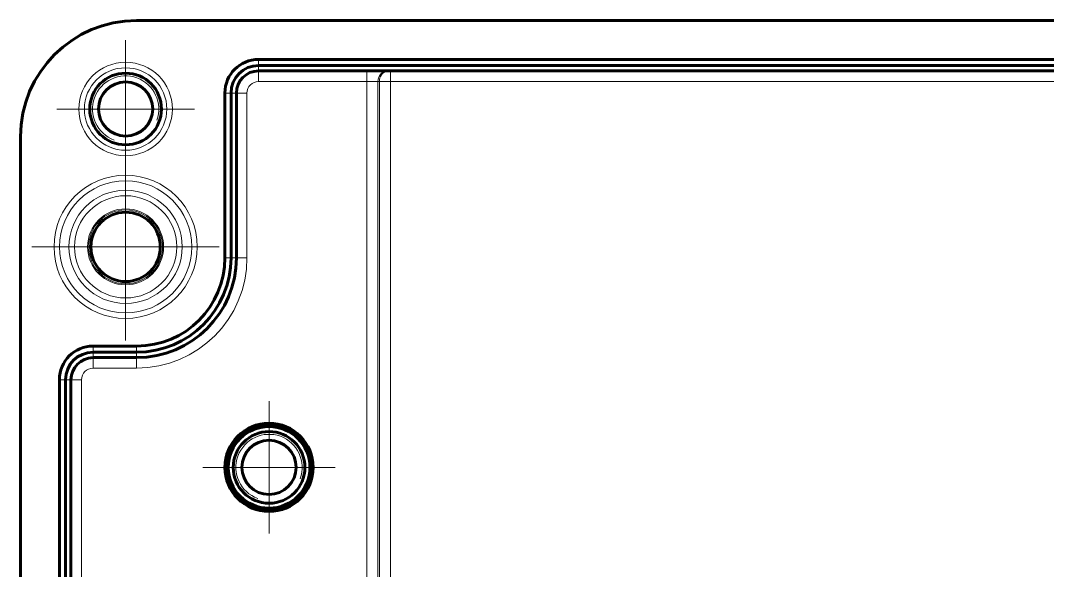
# Model space of a CAD drawing. Header units: millimetres. Extents: x -87 to 220, y -87 to 107.
# Drawn here: x 156 to 193.23, y 12.26 to 32.21 of the extents above; entities that cross this region are included whole.
import ezdxf

# ---------------------------------------------------------------- set-up
doc = ezdxf.new("R2010")
doc.units = ezdxf.units.MM
for name, pattern in [('K5LT_AXLED', [26.227272, 21.727272, -1.5, 1.5, -1.5]), ('K5LT_BASIC', [0]), ('K5LT_THIN', [0])]:
    doc.linetypes.add(name, pattern=pattern)
doc.layers.add('Системный слой', color=7, linetype='Continuous')

# ---------------------------------------------------------------- blocks, each defined once
blk = doc.blocks.new('VP.161610_withoutcapside')
at = {"layer": 'Системный слой', "color": 150, "linetype": 'K5LT_BASIC', "lineweight": 60, "true_color": 0x0080ff}
for p, q in [((-70, 80.524), (70, 80.524)), ((-58.95, 77), (58.95, 77)), ((-58.95, 76.448), (58.95, 76.448)), ((-58.95, 75.955), (58.95, 75.955)), ((-62, 59), (-62, 73.95)), ((-61.448, 59), (-61.448, 73.95)), ((-60.955, 59), (-60.955, 73.95)), ((-80.524, -70), (-80.524, 70)), ((-73.95, 51), (-70, 51)), ((-73.95, 50.448), (-70, 50.448)), ((-73.95, 49.955), (-70, 49.955)), ((-77, -47.95), (-77, 47.95)), ((-76.448, -47.95), (-76.448, 47.95)), ((-75.955, -47.95), (-75.955, 47.95))]:
    blk.add_line(p, q, dxfattribs=at)
at = {"layer": 'Системный слой', "color": 30, "linetype": 'K5LT_AXLED', "lineweight": 18, "true_color": 0xff8000}
for p, q in [((-71, 72.5), (-71, 78.737)), ((-71, 72.5), (-77.237, 72.5)), ((-71, 72.5), (-64.763, 72.5)), ((-71, 72.5), (-71, 66.263)), ((-71, 60), (-71, 68.491)), ((-71, 60), (-79.491, 60)), ((-71, 60), (-62.509, 60)), ((-71, 60), (-71, 51.509)), ((-58, 40), (-58, 46)), ((-58, 40), (-64, 40)), ((-58, 40), (-52, 40)), ((-58, 40), (-58, 34))]:
    blk.add_line(p, q, dxfattribs=at)
at = {"layer": 'Системный слой', "color": 7, "linetype": 'K5LT_THIN', "lineweight": 18}
for p, q in [((-58.95, 77), (-58.95, 76.954)), ((58.95, 76.954), (-58.95, 76.954)), ((-58.95, 76.954), (-58.95, 76.448)), ((-58.95, 75.955), (-58.95, 76.448)), ((-58.95, 75.955), (-58.95, 75)), ((-49.133, 75.955), (-49.133, 75)), ((-47.001, 75.955), (-47.001, 75)), ((-58.95, 75), (-49.133, 75)), ((-49.133, 75), (-48.133, 75)), ((-49.133, -75), (-49.133, 75)), ((-48.133, -75), (-48.133, 75)), ((-48.133, 75), (-48.001, 75)), ((-48.001, 75), (-47.001, 75)), ((-48.001, -75), (-48.001, 75)), ((-47.001, -75), (-47.001, 75)), ((47.001, 75), (-47.001, 75)), ((-62, 73.95), (-61.954, 73.95)), ((-61.954, 73.95), (-61.448, 73.95)), ((-61.954, 73.95), (-61.954, 59)), ((-60.955, 73.95), (-61.448, 73.95)), ((-60.955, 73.95), (-60, 73.95)), ((-60, 59), (-60, 73.95)), ((-62, 59), (-61.954, 59)), ((-61.954, 59), (-61.448, 59)), ((-60.955, 59), (-61.448, 59)), ((-60.955, 59), (-60, 59)), ((-73.95, 51), (-73.95, 50.954)), ((-73.95, 50.954), (-73.95, 50.448)), ((-70, 50.954), (-73.95, 50.954)), ((-73.95, 49.955), (-73.95, 50.448)), ((-70, 51), (-70, 50.954)), ((-70, 50.954), (-70, 50.448)), ((-70, 49.955), (-70, 50.448)), ((-73.95, 49.955), (-73.95, 49)), ((-70, 49.955), (-70, 49)), ((-73.95, 49), (-70, 49)), ((-77, 47.95), (-76.954, 47.95)), ((-76.954, 47.95), (-76.448, 47.95)), ((-76.954, 47.95), (-76.954, -47.95)), ((-75.955, 47.95), (-76.448, 47.95)), ((-75.955, 47.95), (-75, 47.95)), ((-75, -47.95), (-75, 47.95))]:
    blk.add_line(p, q, dxfattribs=at)
for centre, radius in [((-71, 72.5), 4.237), ((-71, 72.5), 3.737), ((-71, 60), 6.491), ((-71, 60), 5.991), ((-71, 60), 5.136), ((-71, 60), 4.636), ((-71, 60), 3.447), ((-71, 60), 3.347)]:
    blk.add_circle(centre, radius, dxfattribs=at)
at = {"layer": 'Системный слой', "color": 150, "linetype": 'K5LT_BASIC', "lineweight": 60, "true_color": 0x0080ff}
for centre, radius in [((-71, 72.5), 3.25), ((-71, 72.5), 2.459), ((-58, 40), 4), ((-58, 40), 3.9), ((-58, 40), 3.7), ((-58, 40), 3.25), ((-58, 40), 2.459)]:
    blk.add_circle(centre, radius, dxfattribs=at)
for centre, radius, start, end in [((-70, 70), 10.524, 90, 180), ((-58.95, 73.95), 3.05, 90, 180), ((-58.95, 73.95), 2.498, 90, 180), ((-58.95, 73.95), 2.005, 90, 180), ((-71, 60), 3.144, 0, 270), ((-71, 60), 3.144, 270, 0), ((-70, 59), 8, 270, 0), ((-70, 59), 8.552, 270, 0), ((-70, 59), 9.045, 270, 0), ((-73.95, 47.95), 3.05, 90, 180), ((-73.95, 47.95), 2.498, 90, 180), ((-73.95, 47.95), 2.005, 90, 180)]:
    blk.add_arc(centre, radius, start, end, dxfattribs=at)
at = {"layer": 'Системный слой', "color": 7, "linetype": 'K5LT_THIN', "lineweight": 18}
for centre, radius, start, end in [((-58.95, 73.95), 3.004, 90, 180), ((-71, 72.5), 3, 340, 250), ((-58.95, 73.95), 1.05, 90, 180), ((-70, 59), 8.046, 270, 0), ((-70, 59), 10, 270, 0), ((-73.95, 47.95), 3.004, 90, 180), ((-73.95, 47.95), 1.05, 90, 180), ((-58, 40), 3, 340, 250)]:
    blk.add_arc(centre, radius, start, end, dxfattribs=at)
for centre in [(-47.134, 75), (-47.001, 75)]:
    blk.add_ellipse(centre, major_axis=(0, 1), ratio=0.999657, start_param=0.302527, end_param=1.570796, dxfattribs=at)

msp = doc.modelspace()

# ---------------------------------------------------------------- block references
at = {"xscale": 0.4, "yscale": 0.4, "zscale": 0.4}
msp.add_blockref('VP.161610_withoutcapside', (188.209, 0), dxfattribs=at)

doc.saveas('drawing.dxf')
